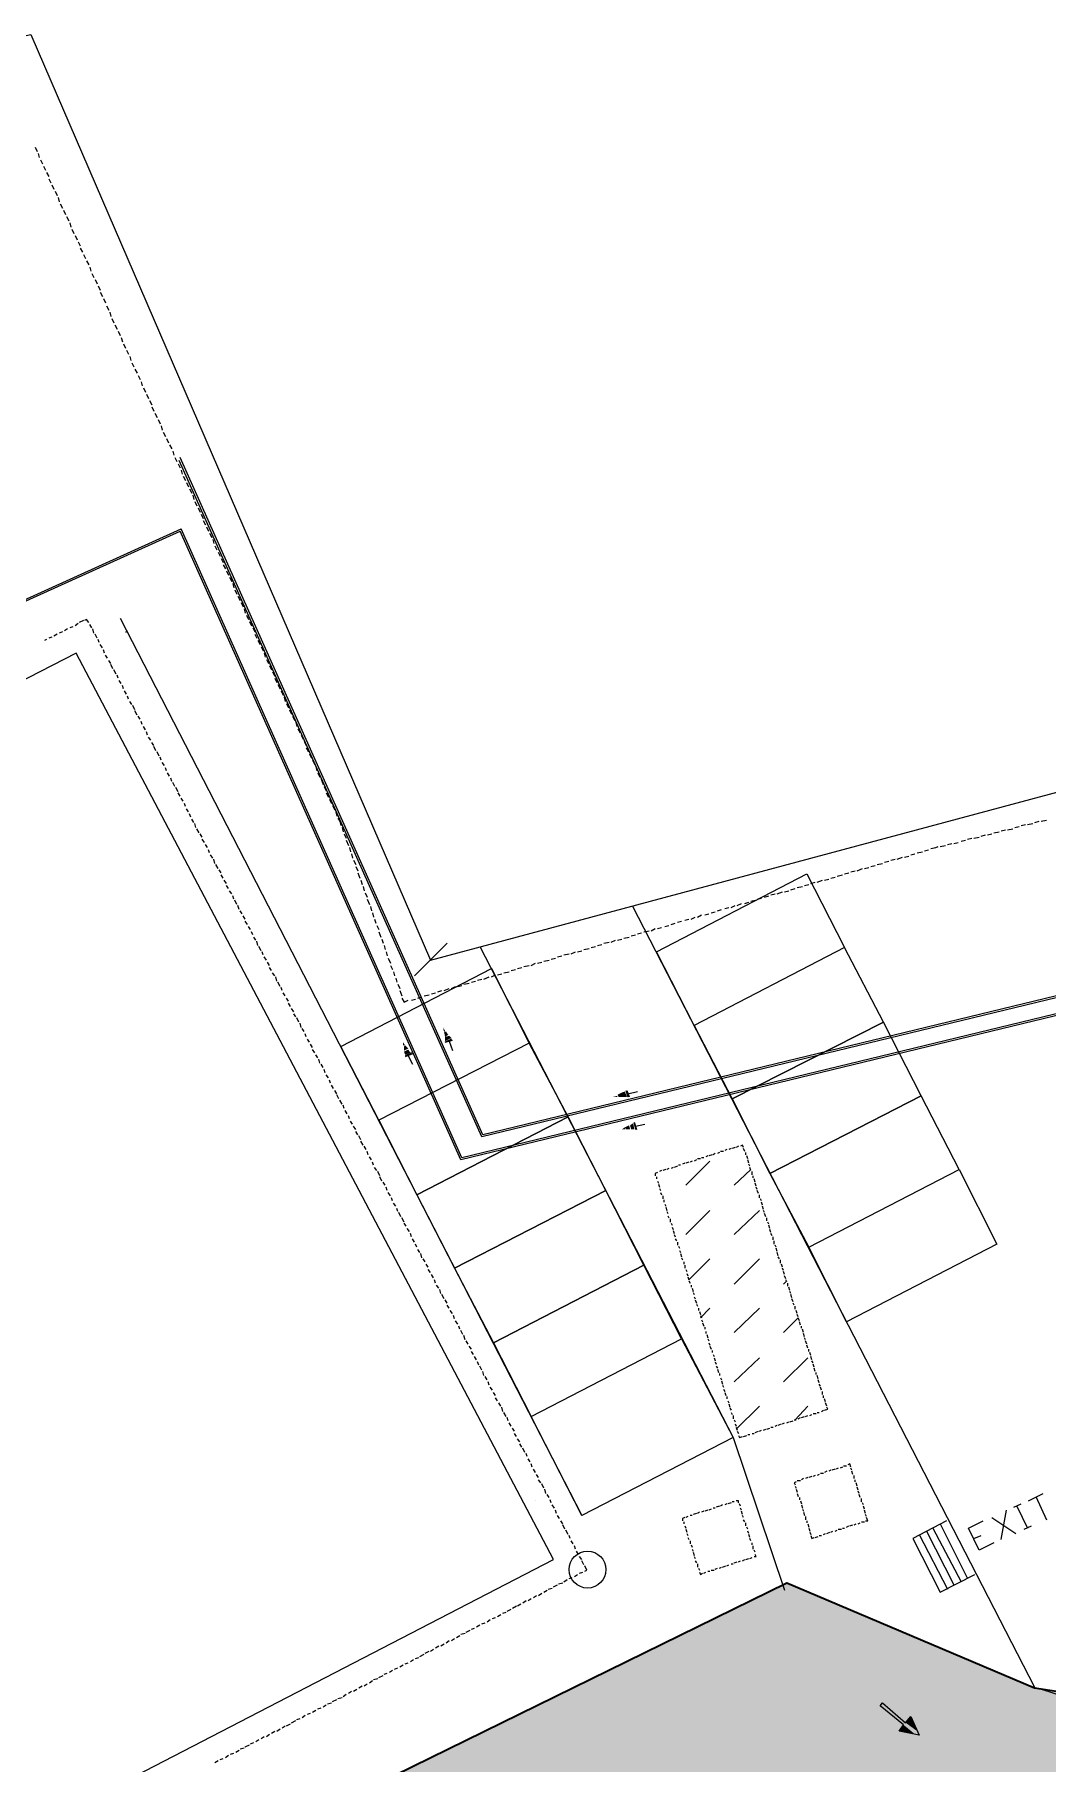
# Model space of a CAD drawing. Header units: inches. Extents: x 1969 to 240164, y 1364 to 46451.
# Drawn here: x 35956 to 39240, y 27444 to 33048 of the extents above; entities that cross this region are included whole.
import ezdxf

# ---------------------------------------------------------------- set-up
doc = ezdxf.new("R2010")
doc.units = ezdxf.units.IN
doc.header["$MEASUREMENT"] = 0
for name, color, linetype in [('PDF_0', 7, 'Continuous'), ('PDF_BH-WASTE', 7, 'Continuous'), ('PDF_BH_Soil', 7, 'Continuous'), ('PDF_BH_Waste', 7, 'Continuous'), ('PDF_BOUNDARY', 7, 'Continuous'), ('PDF_cars', 7, 'Continuous'), ('PDF_foot path', 7, 'Continuous'), ('PDF_HAT', 7, 'Continuous'), ('PDF_PAVING', 7, 'Continuous'), ('PDF_ROAD', 7, 'Continuous'), ('PDF_TEXT2', 7, 'Continuous'), ('PDF_THIN-1', 7, 'Continuous'), ('PDF_TXT', 7, 'Continuous'), ('PDF_Wall', 7, 'Continuous')]:
    doc.layers.add(name, color=color, linetype=linetype)

msp = doc.modelspace()

# ---------------------------------------------------------------- hatches: boundary and pattern name
at = {"true_color": 0xfecc66}
h = msp.add_hatch(color=31, dxfattribs=at)
h.dxf.hatch_style = 1
h.paths.add_polyline_path([(40008.3, 27445.2), (39953.1, 27576.4), (40565.8, 27834.4), (40621, 27703.3)])
h.paths.add_polyline_path([(40577.6, 27598.8), (40632.8, 27467.6), (40233.2, 27299.2), (40178, 27430.4)])
edge = h.paths.add_edge_path()
edge.add_line((23706.6, 23889.3), (23706.6, 23685.7))
edge.add_line((23706.6, 23685.7), (21592.3, 23685.7))
edge.add_arc((21564.1, 23607.1), 83.5, 70.25, 109.75)
edge.add_line((21535.9, 23685.7), (21474.3, 23685.7))
edge.add_line((21474.3, 23685.7), (21474.3, 23889.3))
edge.add_line((21474.3, 23889.3), (23706.6, 23889.3))
h.paths.add_polyline_path([(40196.6, 27136.6), (40128.6, 27004), (40083.8, 26760.5), (40108.3, 26579.1), (40179.2, 26411.1), (44054.9, 22879.7), (47494.3, 21707.1), (47774.4, 21648.7), (48167.3, 21655.3), (48593.7, 21785.4), (48790.3, 21898.1), (49229.2, 22267.9), (50678.1, 23493.2), (50859.2, 23699.7), (50983, 23900), (51090.8, 24169.8), (51148, 24487.9), (51993.8, 24488.6), (52290.4, 24048.9), (50849.8, 22717.9), (50714.5, 22526.6), (50622.5, 22254.5), (50606.5, 21925.5), (50606.5, 20998.1), (50696.2, 20675.3), (50766.7, 20544.7), (50964.4, 20319.7), (51058.4, 20250.3), (51196.7, 20206.5), (51389.7, 20233.1), (51523.7, 20325.3), (51622.3, 20503.8), (51622.3, 20773.7), (53221, 20773.7), (53221, 20166.3), (53323.2, 20166.3), (53323.2, 19249.4), (51850.7, 19249.4), (48876.6, 20483.8), (45963.5, 21489.1), (43693.6, 22262.7), (41571.7, 24195.4), (39950.9, 25674.8), (39044.1, 26554.3), (38079.5, 27215.6), (35857, 26162.3), (34994.2, 24093.5), (32860.7, 23926.1), (31214.3, 23858), (28068.1, 23728.3), (26623.6, 23670.7), (26125.1, 23748.9), (24768.5, 23544.4), (23827.6, 23544.4), (23273.3, 23447.3), (21482.5, 23346.7), (20701.9, 23346.7), (19975.8, 23179.6), (18647.9, 23098.7), (18526, 23021.2), (18458.9, 22934.2), (16811.9, 22382), (14065.1, 22382), (10291.7, 22150.2), (10399.9, 23009.2), (14054.9, 23234.2), (16268.8, 23125.1), (16401.4, 23136.9), (16539.8, 23172.8), (17389.5, 23514.9), (18148.7, 23728.4), (18898.7, 23820.5), (19842.9, 23871.6), (20739.4, 24014.8), (22123.3, 24079.5), (22770.9, 24079.5), (23779.9, 24246.6), (24703.7, 24246.6), (25375.2, 24342), (26135.3, 24457.9), (26581.9, 24376.1), (27205.7, 24393.1), (34200.4, 24679.5), (34926.4, 26329.3), (38395.3, 28029.7), (39197.5, 27689.4), (39688.1, 27614.9), (39863, 27631.6), (40107.6, 27695.3), (40153.2, 27713), (40296.7, 27791.6), (40552.7, 27873.4), (40725.6, 27893.1), (40799.6, 27443.2), (40565.9, 27413.6), (40402.5, 27338.4), (40299.1, 27258.4)])

# ---------------------------------------------------------------- linework, layer by layer
at = {"lineweight": 35}
msp.add_lwpolyline([(34926.4, 26329.3), (38395.3, 28029.7), (39197.5, 27689.4), (39688.1, 27614.9), (39863, 27631.6), (40107.6, 27695.3), (40153.2, 27713), (40296.7, 27791.6), (40552.7, 27873.4), (40725.6, 27893.1), (40799.6, 27443.2), (40565.9, 27413.6), (40402.5, 27338.4), (40299.1, 27258.4), (40196.6, 27136.6), (40128.6, 27004), (40083.8, 26760.5), (40108.3, 26579.1), (40179.2, 26411.1), (44054.9, 22879.7)], dxfattribs=at)
msp.add_lwpolyline([(34927.9, 26328.9), (38396.8, 28029.4), (39199.1, 27689), (39689.6, 27614.6), (39864.6, 27631.2), (40109.1, 27695), (40154.8, 27712.6), (40298.3, 27791.3), (40554.2, 27873), (40727.2, 27892.8), (40801.1, 27442.8), (40567.5, 27413.3), (40404, 27338.1), (40300.6, 27258.1), (40198.1, 27136.3), (40130.2, 27003.6), (40085.3, 26760.1), (40109.8, 26578.8), (40180.8, 26410.7), (44056.5, 22879.3)])
at = {"layer": 'PDF_0', "lineweight": 0}
for points in [[(36250.5, 31111.4), (36253.9, 31111.4)], [(37102.7, 30364.9), (37102.7, 30364.9)], [(36570.9, 30133.1), (36570.9, 30133.1)], [(37187.9, 29996.7), (37293.6, 30102.4)], [(37307.2, 29792.2), (37286.8, 29782), (37310.6, 29788.8)], [(37300.4, 29785.4), (37310.6, 29754.7)], [(37177.7, 29747.9), (37157.2, 29737.6)], [(37181.1, 29744.5), (37157.2, 29734.2)], [(37167.5, 29737.6), (37181.1, 29710.4)], [(37873.1, 29625.2), (37879.9, 29604.7)], [(37876.5, 29625.2), (37883.3, 29604.7)], [(37879.9, 29614.9), (37910.6, 29621.8)], [(37900.3, 29522.9), (37907.2, 29499)], [(37900.3, 29519.5), (37903.7, 29499)], [(37903.7, 29509.3), (37934.4, 29516.1)]]:
    msp.add_lwpolyline(points, dxfattribs=at)
at = {"layer": 'PDF_0', "transparency": 33554559}
for points in [[(37280, 29829.7), (37286.8, 29819.5), (37283.4, 29816)], [(37290.2, 29816), (37283.4, 29816), (37297, 29805.8)], [(37283.4, 29816), (37297, 29805.8), (37286.8, 29799)], [(37150.4, 29782), (37157.2, 29771.7), (37150.4, 29771.7)], [(37157.2, 29771.7), (37153.8, 29768.3), (37167.5, 29761.5)], [(37153.8, 29768.3), (37167.5, 29761.5), (37153.8, 29754.7)], [(37167.5, 29758.1), (37153.8, 29751.3), (37174.3, 29747.9)], [(37300.4, 29802.4), (37286.8, 29799), (37307.2, 29795.6)], [(37286.8, 29799), (37307.2, 29795.6), (37286.8, 29785.4)], [(37153.8, 29751.3), (37174.3, 29747.9), (37157.2, 29741.1)], [(37832.2, 29604.7), (37845.8, 29608.1), (37845.8, 29604.7)], [(37845.8, 29611.5), (37849.2, 29604.7), (37859.4, 29618.3)], [(37849.2, 29604.7), (37859.4, 29618.3), (37862.8, 29604.7)], [(37859.4, 29618.3), (37862.8, 29604.7), (37869.7, 29621.8)], [(37862.8, 29604.7), (37869.7, 29621.8), (37876.5, 29604.7)], [(37859.4, 29499), (37869.7, 29505.9), (37869.7, 29499)], [(37869.7, 29505.9), (37873.1, 29499), (37883.3, 29512.7)], [(37873.1, 29499), (37883.3, 29512.7), (37886.7, 29499)], [(37886.7, 29512.7), (37890.1, 29499), (37896.9, 29519.5)], [(37890.1, 29499), (37896.9, 29519.5), (37900.3, 29499)]]:
    msp.add_solid(points, dxfattribs=at)
at = {"layer": 'PDF_BH-WASTE', "lineweight": 0}
for points in [[(52060.1, 31114.8), (44421.2, 31114.8), (37337.9, 29400.2), (36427.8, 31438.6)], [(52063.5, 31121.6), (44421.2, 31121.6), (37341.3, 29407), (36431.2, 31445.4)]]:
    msp.add_lwpolyline(points, dxfattribs=at)
at = {"layer": 'PDF_BH_Soil', "lineweight": 0}
for points in [[(52128.3, 31172.7), (44421.2, 31172.7), (37406.1, 29475.2), (36424.4, 31667)], [(52128.3, 31179.5), (44421.2, 31179.5), (37409.5, 29482), (36427.8, 31677.2)]]:
    msp.add_lwpolyline(points, dxfattribs=at)
at = {"layer": 'PDF_BH_Waste', "lineweight": 0}
for points in [[(33796.2, 30252.4), (36431.2, 31445.4)], [(33796.2, 30249), (36427.8, 31438.6)]]:
    msp.add_lwpolyline(points, dxfattribs=at)
at = {"layer": 'PDF_BOUNDARY', "lineweight": 0}
msp.add_lwpolyline([(33138.4, 27702.6), (32933.8, 28166.2), (30622.7, 31922.6), (32586.2, 32324.9), (35943.7, 33047.5), (37239, 30047.8), (40242.1, 30852.3), (44186, 31748.8), (49394.5, 31847.6)], dxfattribs=at)
at = {"layer": 'PDF_cars', "lineweight": 0}
for points in [[(38830.9, 29608.1), (38708.2, 29846.7), (38582.1, 30088.7), (38094.6, 29836.5), (37971.9, 30075.1), (38459.4, 30327.4), (38582.1, 30088.7), (38094.6, 29836.5), (38217.3, 29597.9), (38708.2, 29846.7), (38217.3, 29597.9), (38340.1, 29355.9), (38466.2, 29117.3), (38953.6, 29369.5), (39076.3, 29127.5), (38588.9, 28875.2), (38466.2, 29117.3), (38953.6, 29369.5)], [(37317.4, 29049.1), (37808.3, 29301.3), (37685.6, 29539.9), (37559.5, 29778.6), (37072, 29529.7), (36949.3, 29768.3), (37436.8, 30020.6), (37559.5, 29778.6), (37072, 29529.7), (37194.7, 29287.7), (37317.4, 29049.1), (37443.6, 28807.1), (37566.3, 28568.5), (38053.7, 28820.7), (38220.8, 28500.3), (37729.9, 28248), (37566.3, 28568.5), (38053.7, 28820.7), (37931, 29059.3), (37443.6, 28807.1), (37931, 29059.3), (37808.3, 29301.3)], [(38830.9, 29608.1), (38340.1, 29355.9)], [(37194.7, 29287.7), (37685.6, 29539.9)]]:
    msp.add_lwpolyline(points, close=True, dxfattribs=at)
at = {"layer": 'PDF_foot path', "lineweight": 0}
for points in [[(39178.6, 28295.8), (39226.3, 28319.6)], [(39202.5, 28309.4), (39236.6, 28234.4)], [(39059.3, 28241.2), (39137.7, 28190.1)], [(39090, 28169.6), (39107, 28265.1)], [(39130.9, 28275.3), (39154.7, 28285.5)], [(39141.1, 28278.7), (39175.2, 28207.1)], [(39066.1, 28159.4), (39018.4, 28135.6), (38984.3, 28207.1), (39032, 28231)], [(39165, 28203.7), (39188.8, 28214)], [(39001.3, 28173.1), (39025.2, 28183.3)]]:
    msp.add_lwpolyline(points, dxfattribs=at)
msp.add_arc((39650.7, 28951.9), 1337.9, 251.2023, 292.132, dxfattribs=at)
at = {"layer": 'PDF_HAT', "lineweight": 0}
msp.add_lwpolyline([(35326.8, 30647.8), (32739.5, 29308.2), (34249.6, 26352.8), (37637.9, 28104.9), (36090.3, 31043.2), (35466.5, 30722.8)], dxfattribs=at)
at = {"layer": 'PDF_PAVING', "lineweight": 0}
for points in [[(36233.5, 31155.7), (37729.9, 28248)], [(38220.8, 28500.3), (38387.8, 28006)]]:
    msp.add_lwpolyline(points, dxfattribs=at)
at = {"layer": 'PDF_ROAD', "lineweight": 0}
for points in [[(37893.5, 30225.1), (39199.1, 27689)], [(37399.3, 30092.2), (38220.8, 28500.3)], [(38912.7, 28231), (38803.6, 28173.1), (38892.3, 27999.2), (39004.8, 28057.2)], [(38824.1, 28186.7), (38916.1, 28009.4)], [(38848, 28196.9), (38936.6, 28023.1)], [(38868.4, 28207.1), (38960.4, 28033.3)], [(38892.3, 28220.8), (38980.9, 28043.5)]]:
    msp.add_lwpolyline(points, dxfattribs=at)
at = {"layer": 'PDF_TEXT2', "lineweight": 0}
for points in [[(35957.4, 32682.8), (35964.2, 32669.1)], [(35967.6, 32662.3), (35971, 32648.7)], [(35974.4, 32641.9), (35981.2, 32628.2)], [(35984.6, 32621.4), (35991.5, 32607.8)], [(35994.9, 32601), (36001.7, 32587.3)], [(36001.7, 32580.5), (36008.5, 32566.9)], [(36011.9, 32560.1), (36018.7, 32546.4)], [(36022.1, 32539.6), (36029, 32526)], [(36032.4, 32519.2), (36035.8, 32505.5)], [(36039.2, 32498.7), (36046, 32485.1)], [(36049.4, 32478.3), (36056.2, 32464.6)], [(36059.6, 32457.8), (36066.4, 32444.2)], [(36069.9, 32437.3), (36073.3, 32423.7)], [(36076.7, 32416.9), (36083.5, 32403.3)], [(36086.9, 32396.4), (36093.7, 32382.8)], [(36097.1, 32376), (36103.9, 32362.4)], [(36103.9, 32355.5), (36110.8, 32341.9)], [(36114.2, 32335.1), (36121, 32321.5)], [(36124.4, 32314.6), (36131.2, 32301)], [(36134.6, 32294.2), (36138, 32280.5)], [(36141.4, 32273.7), (36148.3, 32260.1)], [(36151.7, 32253.3), (36158.5, 32239.6)], [(36161.9, 32232.8), (36168.7, 32219.2)], [(36168.7, 32212.4), (36175.5, 32198.7)], [(36178.9, 32191.9), (36185.8, 32178.3)], [(36189.2, 32168.1), (36196, 32154.4)], [(36199.4, 32147.6), (36202.8, 32134)], [(36206.2, 32127.2), (36213, 32113.5)], [(36216.4, 32106.7), (36223.3, 32093.1)], [(36226.7, 32086.3), (36233.5, 32072.6)], [(36236.9, 32065.8), (36240.3, 32052.2)], [(36243.7, 32045.3), (36250.5, 32031.7)], [(36253.9, 32024.9), (36260.7, 32011.3)], [(36264.2, 32004.4), (36267.6, 31990.8)], [(36271, 31984), (36277.8, 31970.4)], [(36281.2, 31963.5), (36288, 31949.9)], [(36291.4, 31943.1), (36298.2, 31929.5)], [(36301.7, 31922.6), (36305.1, 31909)], [(36308.5, 31902.2), (36315.3, 31888.5)], [(36318.7, 31881.7), (36325.5, 31868.1)], [(36328.9, 31861.3), (36335.7, 31847.6)], [(36335.7, 31840.8), (36342.6, 31827.2)], [(36346, 31820.4), (36352.8, 31806.7)], [(36356.2, 31799.9), (36363, 31786.3)], [(36366.4, 31779.5), (36369.8, 31765.8)], [(36373.2, 31759), (36380.1, 31745.4)], [(36383.5, 31738.6), (36390.3, 31724.9)], [(36393.7, 31718.1), (36400.5, 31704.5)], [(36403.9, 31697.7), (36407.3, 31684)], [(36410.7, 31677.2), (36417.5, 31663.6)], [(36421, 31656.8), (36427.8, 31643.1)], [(36431.2, 31636.3), (36434.6, 31622.7)], [(36438, 31615.8), (36444.8, 31602.2)], [(36448.2, 31595.4), (36455, 31581.8)], [(36458.5, 31574.9), (36465.3, 31561.3)], [(36468.7, 31554.5), (36472.1, 31540.9)], [(36475.5, 31534), (36482.3, 31520.4)], [(36485.7, 31513.6), (36492.5, 31500)], [(36495.9, 31493.1), (36502.8, 31479.5)], [(36502.8, 31472.7), (36509.6, 31459)], [(36513, 31452.2), (36519.8, 31438.6)], [(36523.2, 31431.8), (36530, 31418.1)], [(36533.4, 31411.3), (36536.9, 31397.7)], [(36540.3, 31390.9), (36547.1, 31377.2)], [(36550.5, 31370.4), (36557.3, 31356.8)], [(36560.7, 31350), (36567.5, 31336.3)], [(36567.5, 31329.5), (36574.3, 31315.9)], [(36577.8, 31309.1), (36584.6, 31295.4)], [(36588, 31288.6), (36594.8, 31275)], [(36598.2, 31268.2), (36601.6, 31254.5)], [(36605, 31247.7), (36611.8, 31234.1)], [(36615.3, 31227.3), (36622.1, 31213.6)], [(36625.5, 31206.8), (36632.3, 31193.2)], [(36635.7, 31186.4), (36639.1, 31172.7)], [(36642.5, 31165.9), (36649.3, 31152.3)], [(36652.7, 31145.4), (36659.6, 31131.8)], [(36663, 31125), (36669.8, 31111.4)], [(36669.8, 31104.5), (36676.6, 31090.9)], [(36680, 31084.1), (36686.8, 31070.5)], [(36690.2, 31063.6), (36697.1, 31050)], [(36700.5, 31043.2), (36703.9, 31029.6)], [(36707.3, 31022.7), (36714.1, 31009.1)], [(36717.5, 31002.3), (36724.3, 30988.6)], [(36727.7, 30981.8), (36734.6, 30968.2)], [(36734.6, 30961.4), (36741.4, 30947.7)], [(36744.8, 30940.9), (36751.6, 30927.3)], [(36755, 30920.5), (36761.8, 30906.8)], [(36765.2, 30900), (36768.6, 30886.4)], [(36772.1, 30879.6), (36778.9, 30865.9)], [(36782.3, 30859.1), (36789.1, 30845.5)], [(36792.5, 30838.7), (36799.3, 30825)], [(36802.7, 30818.2), (36806.1, 30804.6)], [(36809.5, 30797.8), (36816.4, 30784.1)], [(36819.8, 30777.3), (36826.6, 30763.7)], [(36830, 30756.9), (36836.8, 30743.2)], [(36836.8, 30736.4), (36843.6, 30722.8)], [(36847, 30715.9), (36853.9, 30702.3)], [(36857.3, 30695.5), (36864.1, 30681.9)], [(36867.5, 30675), (36870.9, 30661.4)], [(36874.3, 30654.6), (36881.1, 30641)], [(36884.5, 30634.1), (36891.4, 30617.1)], [(36894.8, 30610.3), (36901.6, 30596.6)], [(36901.6, 30589.8), (36908.4, 30576.2)], [(36911.8, 30569.4), (36918.6, 30555.7)], [(36922, 30548.9), (36928.9, 30535.3)], [(36932.3, 30528.5), (36935.7, 30514.8)], [(36939.1, 30508), (36945.9, 30497.8), (36949.3, 30484.2)], [(39154.7, 30484.2), (39168.4, 30487.6)], [(39175.2, 30487.6), (39192.2, 30491)], [(39199.1, 30494.4), (39212.7, 30497.8)], [(39219.5, 30497.8), (39236.6, 30501.2)], [(36952.7, 30477.3), (36956.1, 30463.7)], [(36959.5, 30456.9), (36966.3, 30443.3)], [(36966.3, 30436.4), (36973.2, 30419.4)], [(38916.1, 30422.8), (38929.8, 30426.2)], [(38936.6, 30426.2), (38950.2, 30429.6)], [(38960.4, 30433), (38974.1, 30436.4)], [(38980.9, 30439.8), (38994.5, 30443.3)], [(39001.3, 30443.3), (39018.4, 30446.7)], [(39025.2, 30450.1), (39038.8, 30453.5)], [(39045.7, 30453.5), (39059.3, 30456.9)], [(39066.1, 30460.3), (39083.2, 30463.7)], [(39090, 30467.1), (39103.6, 30470.5)], [(39110.4, 30470.5), (39127.5, 30473.9)], [(39134.3, 30477.3), (39147.9, 30480.7)], [(36976.6, 30412.6), (36980, 30398.9)], [(36983.4, 30392.1), (36986.8, 30378.5)], [(36990.2, 30371.7), (36997, 30358)], [(38732.1, 30371.7), (38745.7, 30375.1)], [(38752.5, 30375.1), (38769.6, 30381.9)], [(38776.4, 30381.9), (38790, 30385.3)], [(38796.8, 30388.7), (38810.5, 30392.1)], [(38817.3, 30395.5), (38834.3, 30398.9)], [(38841.1, 30402.3), (38854.8, 30405.8)], [(38861.6, 30409.2), (38878.6, 30412.6), (38885.5, 30416)], [(38892.3, 30416), (38909.3, 30419.4)], [(36997, 30351.2), (37003.8, 30337.6)], [(37003.8, 30330.8), (37010.7, 30313.7)], [(38537.8, 30313.7), (38551.4, 30317.1)], [(38558.2, 30320.5), (38575.3, 30323.9)], [(38582.1, 30327.4), (38595.7, 30330.8)], [(38602.5, 30334.2), (38616.2, 30337.6)], [(38623, 30337.6), (38640, 30344.4)], [(38646.8, 30344.4), (38660.5, 30347.8)], [(38667.3, 30351.2), (38680.9, 30354.6)], [(38687.7, 30358), (38704.8, 30361.4)], [(38711.6, 30364.9), (38725.2, 30368.3)], [(37014.1, 30306.9), (37017.5, 30293.3)], [(37020.9, 30286.5), (37024.3, 30272.8)], [(37027.7, 30266), (37034.5, 30252.4)], [(38343.5, 30259.2), (38357.1, 30262.6)], [(38363.9, 30262.6), (38381, 30269.4)], [(38387.8, 30269.4), (38401.4, 30272.8)], [(38408.2, 30276.2), (38421.9, 30279.6)], [(38428.7, 30283), (38445.7, 30286.5)], [(38452.5, 30289.9), (38466.2, 30293.3)], [(38473, 30296.7), (38486.6, 30300.1)], [(38493.5, 30300.1), (38510.5, 30306.9)], [(38517.3, 30306.9), (38530.9, 30310.3)], [(37034.5, 30245.5), (37041.3, 30228.5)], [(37044.7, 30221.7), (37048.2, 30208.1)], [(37051.6, 30201.2), (37055, 30187.6)], [(38149.2, 30201.2), (38162.8, 30204.6)], [(38169.6, 30208.1), (38183.3, 30211.5)], [(38193.5, 30214.9), (38207.1, 30218.3)], [(38213.9, 30218.3), (38227.6, 30225.1)], [(38234.4, 30225.1), (38248, 30231.9)], [(38258.3, 30231.9), (38271.9, 30235.3)], [(38278.7, 30238.7), (38292.3, 30242.1)], [(38299.2, 30245.5), (38312.8, 30249)], [(38323, 30252.4), (38336.7, 30255.8)], [(37058.4, 30180.8), (37061.8, 30167.1)], [(37065.2, 30160.3), (37072, 30146.7)], [(37954.9, 30143.3), (37968.5, 30150.1)], [(37975.3, 30150.1), (37989, 30153.5)], [(37999.2, 30156.9), (38012.8, 30160.3)], [(38019.6, 30163.7), (38033.3, 30167.1)], [(38040.1, 30170.6), (38053.7, 30174)], [(38064, 30177.4), (38077.6, 30180.8)], [(38084.4, 30180.8), (38098, 30187.6)], [(38104.9, 30187.6), (38118.5, 30194.4)], [(38128.7, 30194.4), (38142.4, 30197.8)], [(37072, 30139.9), (37078.8, 30122.8)], [(37082.2, 30116), (37085.7, 30102.4)], [(37089.1, 30095.6), (37092.5, 30081.9)], [(37760.6, 30088.7), (37774.2, 30092.2)], [(37781, 30095.6), (37794.7, 30099)], [(37801.5, 30102.4), (37818.5, 30105.8)], [(37825.3, 30105.8), (37839, 30112.6)], [(37845.8, 30112.6), (37859.4, 30116)], [(37866.2, 30119.4), (37883.3, 30122.8)], [(37890.1, 30126.2), (37903.7, 30129.7)], [(37910.6, 30133.1), (37924.2, 30136.5)], [(37931, 30139.9), (37948.1, 30143.3)], [(37095.9, 30075.1), (37099.3, 30061.5)], [(37102.7, 30054.7), (37109.5, 30037.6)], [(37566.3, 30030.8), (37579.9, 30037.6)], [(37586.7, 30037.6), (37600.4, 30041)], [(37607.2, 30044.4), (37624.2, 30047.8)], [(37631, 30051.3), (37644.7, 30054.7)], [(37651.5, 30058.1), (37665.1, 30061.5)], [(37672, 30064.9), (37689, 30068.3)], [(37695.8, 30068.3), (37709.4, 30075.1)], [(37716.3, 30075.1), (37729.9, 30078.5)], [(37736.7, 30081.9), (37753.8, 30085.3)], [(37109.5, 30030.8), (37116.3, 30017.2)], [(37119.7, 30010.3), (37123.2, 29996.7)], [(37126.6, 29989.9), (37130, 29976.3)], [(37372, 29976.3), (37385.6, 29979.7)], [(37392.4, 29983.1), (37406.1, 29986.5)], [(37412.9, 29986.5), (37429.9, 29993.3)], [(37436.8, 29993.3), (37450.4, 30000.1)], [(37457.2, 30000.1), (37470.8, 30003.5)], [(37477.7, 30006.9), (37494.7, 30010.3)], [(37501.5, 30013.8), (37515.2, 30017.2)], [(37522, 30020.6), (37535.6, 30024)], [(37542.4, 30027.4), (37559.5, 30030.8)], [(37133.4, 29969.4), (37140.2, 29955.8)], [(37140.2, 29949), (37147, 29931.9)], [(37147, 29925.1), (37153.8, 29911.5), (37167.5, 29918.3)], [(37177.7, 29918.3), (37191.3, 29921.7)], [(37198.1, 29925.1), (37211.8, 29928.5)], [(37218.6, 29931.9), (37235.6, 29935.4)], [(37242.5, 29938.8), (37256.1, 29942.2)], [(37262.9, 29945.6), (37276.5, 29949)], [(37283.4, 29949), (37300.4, 29955.8)], [(37307.2, 29955.8), (37320.9, 29962.6)], [(37327.7, 29962.6), (37341.3, 29966)], [(37348.1, 29969.4), (37365.2, 29972.9)]]:
    msp.add_lwpolyline(points, dxfattribs=at)
at = {"layer": 'PDF_THIN-1', "lineweight": 0}
for points in [[(38067.4, 29318.4), (38145.8, 29396.8)], [(38224.2, 29318.4), (38278.7, 29369.5)], [(38067.4, 29158.2), (38145.8, 29236.6)], [(38224.2, 29158.2), (38306, 29236.6)], [(38077.6, 29011.6), (38145.8, 29079.8)], [(38224.2, 28998), (38306, 29079.8)], [(38384.4, 28998), (38394.6, 29008.2)], [(38115.1, 28888.9), (38145.8, 28919.6)], [(38224.2, 28841.2), (38306, 28919.6)], [(38384.4, 28841.2), (38432.1, 28888.9)], [(38224.2, 28680.9), (38306, 28759.3)], [(38384.4, 28680.9), (38462.8, 28759.3)], [(38231, 28527.6), (38306, 28602.5)], [(38421.9, 28558.2), (38462.8, 28602.5)]]:
    msp.add_lwpolyline(points, dxfattribs=at)
at = {"layer": 'PDF_TXT', "lineweight": 0}
for points in [[(36127.8, 32618), (36127.8, 32618)], [(36029, 31104.5), (36018.7, 31097.7)], [(36046, 31111.4), (36035.8, 31108)], [(36063, 31121.6), (36052.8, 31114.8)], [(36080.1, 31128.4), (36069.9, 31125)], [(36097.1, 31138.6), (36086.9, 31131.8)], [(36114.2, 31148.9), (36100.5, 31142)], [(36131.2, 31142), (36124.4, 31152.3), (36117.6, 31148.9)], [(36141.4, 31125), (36134.6, 31135.2)], [(36148.3, 31108), (36144.9, 31121.6)], [(36158.5, 31090.9), (36151.7, 31104.5)], [(35994.9, 31087.5), (35988, 31084.1)], [(36011.9, 31094.3), (36001.7, 31090.9)], [(36165.3, 31077.3), (36161.9, 31087.5)], [(36175.5, 31060.2), (36168.7, 31070.5)], [(36182.3, 31043.2), (36178.9, 31053.4)], [(36192.6, 31026.1), (36185.8, 31036.4)], [(36202.8, 31009.1), (36196, 31019.3)], [(36209.6, 30992.1), (36202.8, 31005.7)], [(36219.8, 30975), (36213, 30988.6)], [(36226.7, 30961.4), (36223.3, 30971.6)], [(36236.9, 30944.3), (36230.1, 30954.6)], [(36243.7, 30927.3), (36240.3, 30937.5)], [(36253.9, 30910.2), (36247.1, 30920.5)], [(36260.7, 30893.2), (36257.3, 30903.4)], [(36271, 30876.2), (36264.2, 30886.4)], [(36281.2, 30859.1), (36274.4, 30872.8)], [(36288, 30842.1), (36281.2, 30855.7)], [(36298.2, 30828.4), (36291.4, 30838.7)], [(36305.1, 30811.4), (36301.7, 30821.6)], [(36315.3, 30794.3), (36308.5, 30804.6)], [(36322.1, 30777.3), (36318.7, 30787.5)], [(36332.3, 30760.3), (36325.5, 30770.5)], [(36342.6, 30743.2), (36335.7, 30753.4)], [(36349.4, 30726.2), (36342.6, 30739.8)], [(36359.6, 30709.1), (36352.8, 30722.8)], [(36366.4, 30695.5), (36363, 30705.7)], [(36376.6, 30678.5), (36369.8, 30688.7)], [(36383.5, 30661.4), (36380.1, 30671.6)], [(36393.7, 30644.4), (36386.9, 30654.6)], [(36400.5, 30627.3), (36397.1, 30637.5)], [(36410.7, 30610.3), (36403.9, 30623.9)], [(36421, 30593.2), (36414.1, 30606.9)], [(36427.8, 30579.6), (36421, 30589.8)], [(36438, 30562.6), (36431.2, 30572.8)], [(36444.8, 30545.5), (36441.4, 30555.7)], [(36455, 30528.5), (36448.2, 30538.7)], [(36461.9, 30511.4), (36458.5, 30521.7)], [(36472.1, 30494.4), (36465.3, 30504.6)], [(36478.9, 30477.3), (36475.5, 30491)], [(36489.1, 30460.3), (36482.3, 30473.9)], [(36499.4, 30446.7), (36492.5, 30456.9)], [(36506.2, 30429.6), (36499.4, 30439.8)], [(36516.4, 30412.6), (36509.6, 30422.8)], [(36523.2, 30395.5), (36519.8, 30405.8)], [(36533.4, 30378.5), (36526.6, 30388.7)], [(36540.3, 30361.4), (36536.9, 30375.1)], [(36550.5, 30344.4), (36543.7, 30358)], [(36560.7, 30330.8), (36553.9, 30341)], [(36567.5, 30313.7), (36560.7, 30323.9)], [(36577.8, 30296.7), (36570.9, 30306.9)], [(36584.6, 30279.6), (36577.8, 30289.9)], [(36594.8, 30262.6), (36588, 30272.8)], [(36601.6, 30245.5), (36598.2, 30255.8)], [(36611.8, 30228.5), (36605, 30242.1)], [(36618.7, 30211.5), (36615.3, 30225.1)], [(36628.9, 30197.8), (36622.1, 30208.1)], [(36639.1, 30180.8), (36632.3, 30191)], [(36645.9, 30163.7), (36639.1, 30174)], [(36656.2, 30146.7), (36649.3, 30156.9)], [(36663, 30129.7), (36659.6, 30139.9)], [(36673.2, 30112.6), (36666.4, 30122.8)], [(36680, 30095.6), (36676.6, 30109.2)], [(36690.2, 30078.5), (36683.4, 30092.2)], [(36697.1, 30064.9), (36693.7, 30075.1)], [(36707.3, 30047.8), (36700.5, 30058.1)], [(36717.5, 30030.8), (36710.7, 30041)], [(36724.3, 30013.8), (36717.5, 30024)], [(36734.6, 29996.7), (36727.7, 30006.9)], [(36741.4, 29979.7), (36738, 29993.3)], [(36751.6, 29962.6), (36744.8, 29976.3)], [(36758.4, 29949), (36755, 29959.2)], [(36768.6, 29931.9), (36761.8, 29942.2)], [(36778.9, 29914.9), (36772.1, 29925.1)], [(36785.7, 29897.9), (36778.9, 29908.1)], [(36795.9, 29880.8), (36789.1, 29891)], [(36802.7, 29863.8), (36795.9, 29874)], [(36813, 29846.7), (36806.1, 29860.4)], [(36819.8, 29829.7), (36816.4, 29843.3)], [(36830, 29816), (36823.2, 29826.3)], [(36836.8, 29799), (36833.4, 29809.2)], [(36847, 29782), (36840.2, 29792.2)], [(36857.3, 29764.9), (36850.5, 29775.1)], [(36864.1, 29747.9), (36857.3, 29758.1)], [(36874.3, 29730.8), (36867.5, 29741.1)], [(36881.1, 29713.8), (36877.7, 29727.4)], [(36891.4, 29700.2), (36884.5, 29710.4)], [(36898.2, 29683.1), (36894.8, 29693.3)], [(36908.4, 29666.1), (36901.6, 29676.3)], [(36915.2, 29649), (36911.8, 29659.2)], [(36925.4, 29632), (36918.6, 29642.2)], [(36935.7, 29614.9), (36928.9, 29625.2)], [(36942.5, 29597.9), (36935.7, 29611.5)], [(36952.7, 29580.8), (36945.9, 29594.5)], [(36959.5, 29567.2), (36956.1, 29577.4)], [(36969.8, 29550.2), (36962.9, 29560.4)], [(36976.6, 29533.1), (36973.2, 29543.4)], [(36986.8, 29516.1), (36980, 29526.3)], [(36997, 29499), (36990.2, 29509.3)], [(37003.8, 29482), (36997, 29492.2)], [(37014.1, 29465), (37007.3, 29478.6)], [(37020.9, 29447.9), (37014.1, 29461.5)], [(37031.1, 29434.3), (37024.3, 29444.5)], [(37037.9, 29417.2), (37034.5, 29427.5)], [(38152.6, 29417.2), (38142.4, 29413.8)], [(38162.8, 29420.6), (38156, 29417.2)], [(38176.4, 29424), (38169.6, 29420.6)], [(38190.1, 29427.5), (38179.9, 29427.5)], [(38200.3, 29434.3), (38193.5, 29430.9)], [(38213.9, 29437.7), (38207.1, 29434.3)], [(38227.6, 29441.1), (38217.3, 29437.7)], [(38237.8, 29444.5), (38231, 29441.1)], [(38254.8, 29441.1), (38251.4, 29447.9), (38244.6, 29444.5)], [(38258.3, 29427.5), (38254.8, 29437.7)], [(38261.7, 29417.2), (38261.7, 29424)], [(37048.2, 29400.2), (37041.3, 29410.4)], [(37055, 29383.1), (37051.6, 29393.4)], [(37065.2, 29366.1), (37058.4, 29376.3)], [(37075.4, 29349.1), (37068.6, 29362.7)], [(37989, 29366.1), (37982.1, 29362.7)], [(38002.6, 29369.5), (37992.4, 29366.1)], [(38012.8, 29372.9), (38006, 29369.5)], [(38026.5, 29376.3), (38019.6, 29372.9)], [(38040.1, 29379.7), (38029.9, 29376.3)], [(38050.3, 29383.1), (38043.5, 29383.1)], [(38064, 29390), (38057.1, 29386.6)], [(38077.6, 29393.4), (38067.4, 29390)], [(38087.8, 29396.8), (38081, 29393.4)], [(38101.5, 29400.2), (38094.6, 29396.8)], [(38115.1, 29403.6), (38104.9, 29403.6)], [(38125.3, 29407), (38118.5, 29407)], [(38138.9, 29413.8), (38132.1, 29410.4)], [(38268.5, 29403.6), (38265.1, 29413.8)], [(38271.9, 29390), (38268.5, 29400.2)], [(38275.3, 29379.7), (38271.9, 29386.6)], [(38278.7, 29366.1), (38275.3, 29376.3)], [(38282.1, 29352.5), (38282.1, 29362.7)], [(37082.2, 29332), (37075.4, 29345.6)], [(37092.5, 29318.4), (37085.7, 29328.6)], [(37099.3, 29301.3), (37095.9, 29311.6)], [(37975.3, 29359.3), (37968.5, 29355.9), (37968.5, 29349.1)], [(37971.9, 29345.6), (37971.9, 29338.8)], [(37975.3, 29332), (37978.7, 29325.2)], [(37978.7, 29321.8), (37982.1, 29311.6)], [(37982.1, 29308.2), (37985.6, 29301.3)], [(38285.5, 29342.2), (38285.5, 29349.1)], [(38292.3, 29328.6), (38288.9, 29338.8)], [(38295.7, 29315), (38292.3, 29325.2)], [(38299.2, 29304.7), (38295.7, 29311.6)], [(37109.5, 29284.3), (37102.7, 29294.5)], [(37116.3, 29267.2), (37112.9, 29277.5)], [(37126.6, 29250.2), (37119.7, 29260.4)], [(37985.6, 29294.5), (37989, 29287.7)], [(37992.4, 29284.3), (37992.4, 29274.1)], [(37995.8, 29270.7), (37995.8, 29263.8)], [(37999.2, 29257), (38002.6, 29250.2)], [(38302.6, 29291.1), (38299.2, 29301.3)], [(38306, 29277.5), (38306, 29287.7)], [(38312.8, 29267.2), (38309.4, 29274.1)], [(38316.2, 29253.6), (38312.8, 29263.8)], [(38319.6, 29240), (38316.2, 29250.2)], [(37133.4, 29233.2), (37130, 29243.4)], [(37143.6, 29216.1), (37136.8, 29229.8)], [(37153.8, 29199.1), (37147, 29212.7)], [(37160.6, 29185.4), (37153.8, 29195.7)], [(38002.6, 29246.8), (38006, 29236.6)], [(38006, 29233.2), (38009.4, 29226.3)], [(38009.4, 29219.5), (38012.8, 29212.7)], [(38016.2, 29209.3), (38016.2, 29199.1)], [(38019.6, 29195.7), (38023, 29188.8)], [(38323, 29229.8), (38319.6, 29236.6)], [(38326.4, 29216.1), (38323, 29226.3)], [(38329.8, 29202.5), (38329.8, 29212.7)], [(38336.7, 29192.3), (38333.2, 29199.1)], [(37170.9, 29168.4), (37164.1, 29178.6)], [(37177.7, 29151.4), (37174.3, 29161.6)], [(37187.9, 29134.3), (37181.1, 29144.5)], [(38023, 29182), (38026.5, 29175.2)], [(38026.5, 29171.8), (38029.9, 29161.6)], [(38029.9, 29158.2), (38033.3, 29151.4)], [(38033.3, 29144.5), (38036.7, 29137.7)], [(38340.1, 29178.6), (38336.7, 29188.8)], [(38343.5, 29165), (38340.1, 29175.2)], [(38346.9, 29154.8), (38343.5, 29161.6)], [(38350.3, 29141.1), (38350.3, 29151.4)], [(38353.7, 29127.5), (38353.7, 29137.7)], [(37194.7, 29117.3), (37191.3, 29127.5)], [(37205, 29100.2), (37198.1, 29110.4)], [(37211.8, 29083.2), (37208.4, 29096.8)], [(38040.1, 29134.3), (38040.1, 29124.1)], [(38043.5, 29120.7), (38046.9, 29113.9)], [(38046.9, 29107), (38050.3, 29100.2)], [(38050.3, 29096.8), (38053.7, 29086.6)], [(38053.7, 29083.2), (38057.1, 29076.4)], [(38360.5, 29117.3), (38357.1, 29124.1)], [(38363.9, 29103.6), (38360.5, 29113.9)], [(38367.3, 29090), (38363.9, 29100.2)], [(38370.7, 29079.8), (38367.3, 29086.6)], [(37222, 29069.5), (37215.2, 29079.8)], [(37232.2, 29052.5), (37225.4, 29062.7)], [(37239, 29035.5), (37232.2, 29045.7)], [(37249.3, 29018.4), (37242.5, 29028.6)], [(38060.5, 29069.5), (38060.5, 29062.7)], [(38064, 29059.3), (38064, 29049.1)], [(38067.4, 29045.7), (38070.8, 29038.9)], [(38070.8, 29032), (38074.2, 29025.2)], [(38374.1, 29066.1), (38374.1, 29076.4)], [(38381, 29052.5), (38377.6, 29062.7)], [(38384.4, 29042.3), (38381, 29049.1)], [(38387.8, 29028.6), (38384.4, 29038.9)], [(38391.2, 29015), (38387.8, 29025.2)], [(37256.1, 29001.4), (37252.7, 29011.6)], [(37266.3, 28984.3), (37259.5, 28994.6)], [(37273.1, 28967.3), (37269.7, 28980.9)], [(38074.2, 29021.8), (38077.6, 29011.6)], [(38077.6, 29008.2), (38081, 29001.4)], [(38084.4, 28994.6), (38084.4, 28987.7)], [(38087.8, 28984.3), (38091.2, 28974.1)], [(38091.2, 28970.7), (38094.6, 28963.9)], [(38394.6, 29004.8), (38391.2, 29011.6)], [(38398, 28991.1), (38398, 29001.4)], [(38404.8, 28977.5), (38401.4, 28987.7)], [(38408.2, 28967.3), (38404.8, 28974.1)], [(37283.4, 28950.2), (37276.5, 28963.9)], [(37293.6, 28936.6), (37286.8, 28946.8)], [(37300.4, 28919.6), (37293.6, 28929.8)], [(37310.6, 28902.5), (37303.8, 28912.7)], [(38094.6, 28957.1), (38098, 28950.2)], [(38098, 28946.8), (38101.5, 28936.6)], [(38101.5, 28933.2), (38104.9, 28926.4)], [(38108.3, 28919.6), (38108.3, 28912.7)], [(38411.6, 28953.6), (38408.2, 28963.9)], [(38415.1, 28940), (38411.6, 28950.2)], [(38418.5, 28929.8), (38415.1, 28936.6)], [(38421.9, 28916.1), (38421.9, 28926.4)], [(38428.7, 28902.5), (38425.3, 28912.7)], [(37317.4, 28885.5), (37314, 28895.7)], [(37327.7, 28868.4), (37320.9, 28878.7)], [(37334.5, 28851.4), (37331.1, 28861.6)], [(38111.7, 28909.3), (38115.1, 28899.1)], [(38115.1, 28895.7), (38118.5, 28888.9)], [(38118.5, 28882.1), (38121.9, 28875.2)], [(38121.9, 28871.8), (38125.3, 28861.6)], [(38128.7, 28858.2), (38128.7, 28851.4)], [(38432.1, 28892.3), (38428.7, 28899.1)], [(38435.5, 28878.7), (38432.1, 28888.9)], [(38438.9, 28865), (38435.5, 28875.2)], [(38442.3, 28854.8), (38442.3, 28861.6)], [(37344.7, 28834.3), (37337.9, 28848)], [(37351.5, 28817.3), (37348.1, 28830.9)], [(37361.8, 28803.7), (37354.9, 28813.9)], [(38132.1, 28844.6), (38132.1, 28837.7)], [(38135.5, 28834.3), (38138.9, 28824.1)], [(38138.9, 28820.7), (38142.4, 28813.9)], [(38142.4, 28807.1), (38145.8, 28800.3)], [(38449.1, 28841.2), (38445.7, 28851.4)], [(38452.5, 28827.5), (38449.1, 28837.7)], [(38456, 28817.3), (38452.5, 28824.1)], [(38459.4, 28803.7), (38456, 28813.9)], [(38462.8, 28790), (38459.4, 28800.3)], [(37372, 28786.6), (37365.2, 28796.8)], [(37378.8, 28769.6), (37372, 28779.8)], [(37389, 28752.5), (37382.2, 28762.8)], [(37395.8, 28735.5), (37392.4, 28745.7)], [(38145.8, 28796.8), (38149.2, 28786.6)], [(38152.6, 28783.2), (38152.6, 28776.4)], [(38156, 28769.6), (38159.4, 28762.8)], [(38159.4, 28759.3), (38162.8, 28749.1)], [(38162.8, 28745.7), (38166.2, 28738.9)], [(38466.2, 28779.8), (38466.2, 28786.6)], [(38473, 28766.2), (38469.6, 28776.4)], [(38476.4, 28752.5), (38473, 28762.8)], [(38479.8, 28742.3), (38476.4, 28749.1)], [(37406.1, 28718.4), (37399.3, 28732.1)], [(37412.9, 28701.4), (37409.5, 28715)], [(37423.1, 28687.8), (37416.3, 28698)], [(38166.2, 28732.1), (38169.6, 28725.3)], [(38169.6, 28721.9), (38173, 28711.6)], [(38176.4, 28708.2), (38176.4, 28701.4)], [(38179.9, 28694.6), (38183.3, 28687.8)], [(38483.2, 28728.7), (38479.8, 28738.9)], [(38486.6, 28715), (38483.2, 28725.3)], [(38490, 28704.8), (38490, 28711.6)], [(38496.9, 28691.2), (38493.5, 28701.4)], [(37429.9, 28670.7), (37426.5, 28680.9)], [(37440.2, 28653.7), (37433.3, 28663.9)], [(37450.4, 28636.6), (37443.6, 28646.9)], [(38183.3, 28684.4), (38186.7, 28674.1)], [(38186.7, 28670.7), (38190.1, 28663.9)], [(38190.1, 28657.1), (38193.5, 28650.3)], [(38193.5, 28646.9), (38196.9, 28636.6)], [(38200.3, 28633.2), (38200.3, 28626.4)], [(38500.3, 28677.5), (38496.9, 28687.8)], [(38503.7, 28667.3), (38500.3, 28674.1)], [(38507.1, 28653.7), (38503.7, 28663.9)], [(38510.5, 28640), (38510.5, 28650.3)], [(38513.9, 28629.8), (38513.9, 28636.6)], [(37457.2, 28619.6), (37450.4, 28629.8)], [(37467.4, 28602.5), (37460.6, 28612.8)], [(37474.2, 28585.5), (37470.8, 28599.1)], [(37484.5, 28568.5), (37477.7, 28582.1)], [(38203.7, 28619.6), (38207.1, 28612.8)], [(38207.1, 28609.4), (38210.5, 28599.1)], [(38210.5, 28595.7), (38213.9, 28588.9)], [(38213.9, 28582.1), (38217.3, 28575.3)], [(38479.8, 28578.7), (38490, 28578.7)], [(38493.5, 28582.1), (38500.3, 28582.1)], [(38507.1, 28585.5), (38513.9, 28588.9)], [(38520.7, 28616.2), (38517.3, 28626.4)], [(38517.3, 28588.9), (38527.5, 28592.3), (38524.1, 28599.1)], [(38524.1, 28602.5), (38520.7, 28612.8)], [(37491.3, 28554.8), (37487.9, 28565.1)], [(37501.5, 28537.8), (37494.7, 28548)], [(37511.7, 28520.7), (37504.9, 28531)], [(38220.8, 28571.9), (38220.8, 28561.6)], [(38224.2, 28558.2), (38227.6, 28551.4)], [(38227.6, 28544.6), (38231, 28537.8)], [(38231, 28534.4), (38234.4, 28524.1)], [(38234.4, 28520.7), (38237.8, 28513.9)], [(38292.3, 28517.3), (38302.6, 28520.7)], [(38306, 28520.7), (38312.8, 28524.1)], [(38319.6, 28524.1), (38326.4, 28527.6)], [(38329.8, 28527.6), (38340.1, 28531)], [(38343.5, 28534.4), (38350.3, 28534.4)], [(38357.1, 28537.8), (38363.9, 28541.2)], [(38367.3, 28541.2), (38377.6, 28544.6)], [(38381, 28544.6), (38387.8, 28548)], [(38394.6, 28548), (38401.4, 28551.4)], [(38404.8, 28551.4), (38415.1, 28554.8)], [(38418.5, 28558.2), (38425.3, 28558.2)], [(38432.1, 28561.6), (38438.9, 28565.1)], [(38442.3, 28565.1), (38452.5, 28568.5)], [(38456, 28568.5), (38462.8, 28571.9)], [(38469.6, 28571.9), (38476.4, 28575.3)], [(37518.6, 28503.7), (37511.7, 28513.9)], [(37528.8, 28486.7), (37522, 28496.9)], [(37535.6, 28469.6), (37528.8, 28479.8)], [(37545.8, 28452.6), (37539, 28466.2)], [(38237.8, 28507.1), (38241.2, 28500.3), (38251.4, 28503.7)], [(38254.8, 28503.7), (38265.1, 28507.1)], [(38268.5, 28510.5), (38275.3, 28510.5)], [(38282.1, 28513.9), (38288.9, 28513.9)], [(37552.6, 28438.9), (37549.2, 28449.2)], [(37562.9, 28421.9), (37556.1, 28432.1)], [(37569.7, 28404.8), (37566.3, 28415.1)], [(38588.9, 28408.3), (38578.7, 28408.3)], [(38602.5, 28404.8), (38599.1, 28415.1), (38592.3, 28411.7)], [(37579.9, 28387.8), (37573.1, 28398)], [(37590.1, 28370.8), (37583.3, 28381)], [(37597, 28353.7), (37590.1, 28363.9)], [(38425.3, 28357.1), (38418.5, 28353.7), (38421.9, 28346.9)], [(38438.9, 28360.5), (38428.7, 28360.5)], [(38449.1, 28367.3), (38442.3, 28363.9)], [(38462.8, 28370.8), (38456, 28367.3)], [(38476.4, 28374.2), (38466.2, 28370.8)], [(38486.6, 28377.6), (38479.8, 28374.2)], [(38500.3, 28381), (38493.5, 28377.6)], [(38513.9, 28384.4), (38503.7, 28384.4)], [(38524.1, 28391.2), (38517.3, 28387.8)], [(38537.8, 28394.6), (38530.9, 28391.2)], [(38551.4, 28398), (38541.2, 28394.6)], [(38561.6, 28401.4), (38554.8, 28398)], [(38575.3, 28404.8), (38568.4, 28401.4)], [(38605.9, 28394.6), (38602.5, 28401.4)], [(38609.3, 28381), (38605.9, 28391.2)], [(38612.8, 28367.3), (38612.8, 28377.6)], [(38616.2, 28357.1), (38616.2, 28363.9)], [(38623, 28343.5), (38619.6, 28353.7)], [(37579.9, 28295.8), (37579.9, 28295.8)], [(37607.2, 28336.7), (37600.4, 28350.3)], [(37614, 28319.6), (37610.6, 28333.3)], [(37624.2, 28306), (37617.4, 28316.2)], [(37631, 28288.9), (37627.6, 28299.2)], [(38237.8, 28288.9), (38237.8, 28295.8), (38231, 28295.8)], [(38421.9, 28343.5), (38425.3, 28336.7)], [(38425.3, 28333.3), (38428.7, 28323)], [(38428.7, 28319.6), (38432.1, 28309.4)], [(38435.5, 28306), (38435.5, 28299.2)], [(38438.9, 28295.8), (38442.3, 28285.5)], [(38626.4, 28329.9), (38623, 28340.1)], [(38629.8, 28319.6), (38626.4, 28326.4)], [(38633.2, 28306), (38629.8, 28316.2)], [(38636.6, 28292.4), (38636.6, 28302.6)], [(37641.3, 28271.9), (37634.5, 28282.1)], [(37648.1, 28254.9), (37644.7, 28265.1)], [(37658.3, 28237.8), (37651.5, 28248)], [(38064, 28241.2), (38057.1, 28237.8), (38057.1, 28231)], [(38074.2, 28244.6), (38067.4, 28241.2)], [(38087.8, 28248), (38081, 28248)], [(38101.5, 28254.9), (38091.2, 28251.5)], [(38111.7, 28258.3), (38104.9, 28254.9)], [(38125.3, 28261.7), (38118.5, 28258.3)], [(38138.9, 28265.1), (38128.7, 28261.7)], [(38149.2, 28268.5), (38142.4, 28265.1)], [(38162.8, 28271.9), (38156, 28271.9)], [(38176.4, 28278.7), (38166.2, 28275.3)], [(38186.7, 28282.1), (38179.9, 28278.7)], [(38200.3, 28285.5), (38193.5, 28282.1)], [(38213.9, 28288.9), (38203.7, 28285.5)], [(38224.2, 28292.4), (38217.3, 28292.4)], [(38244.6, 28278.7), (38241.2, 28285.5)], [(38248, 28265.1), (38244.6, 28271.9)], [(38251.4, 28251.5), (38248, 28261.7)], [(38254.8, 28241.2), (38251.4, 28248)], [(38442.3, 28282.1), (38445.7, 28271.9)], [(38445.7, 28268.5), (38449.1, 28261.7)], [(38449.1, 28258.3), (38452.5, 28248)], [(38456, 28244.6), (38456, 28234.4)], [(38643.4, 28282.1), (38640, 28288.9)], [(38646.8, 28268.5), (38643.4, 28278.7)], [(38650.3, 28254.9), (38646.8, 28265.1)], [(38653.7, 28244.6), (38650.3, 28251.5)], [(38650.3, 28231), (38657.1, 28231), (38653.7, 28241.2)], [(37668.5, 28220.8), (37661.7, 28231)], [(37675.4, 28203.7), (37668.5, 28217.4)], [(37685.6, 28186.7), (37678.8, 28200.3)], [(38060.5, 28227.6), (38060.5, 28220.8)], [(38064, 28214), (38067.4, 28207.1)], [(38067.4, 28203.7), (38070.8, 28193.5)], [(38070.8, 28190.1), (38074.2, 28183.3)], [(38258.3, 28227.6), (38254.8, 28234.4)], [(38261.7, 28214), (38261.7, 28224.2)], [(38268.5, 28203.7), (38265.1, 28210.5)], [(38271.9, 28190.1), (38268.5, 28196.9)], [(38275.3, 28176.5), (38271.9, 28186.7)], [(38459.4, 28231), (38459.4, 28224.2)], [(38462.8, 28220.8), (38466.2, 28210.5)], [(38466.2, 28207.1), (38469.6, 28196.9)], [(38469.6, 28193.5), (38473, 28186.7)], [(38513.9, 28186.7), (38520.7, 28190.1)], [(38524.1, 28190.1), (38534.4, 28193.5)], [(38537.8, 28193.5), (38544.6, 28196.9)], [(38551.4, 28196.9), (38558.2, 28200.3)], [(38561.6, 28203.7), (38571.9, 28203.7)], [(38575.3, 28207.1), (38582.1, 28207.1)], [(38588.9, 28210.5), (38595.7, 28214)], [(38599.1, 28214), (38609.3, 28217.4)], [(38612.8, 28217.4), (38619.6, 28220.8)], [(38626.4, 28220.8), (38633.2, 28224.2)], [(38636.6, 28227.6), (38646.8, 28227.6)], [(37692.4, 28173.1), (37689, 28183.3)], [(37702.6, 28156), (37695.8, 28166.2)], [(37709.4, 28139), (37706, 28149.2)], [(37719.7, 28121.9), (37712.9, 28132.1)], [(38074.2, 28176.5), (38077.6, 28169.6)], [(38081, 28166.2), (38081, 28156)], [(38084.4, 28152.6), (38087.8, 28145.8)], [(38087.8, 28139), (38091.2, 28132.1)], [(38091.2, 28128.7), (38094.6, 28118.5)], [(38278.7, 28166.2), (38275.3, 28173.1)], [(38282.1, 28152.6), (38282.1, 28159.4)], [(38285.5, 28139), (38285.5, 28149.2)], [(38292.3, 28128.7), (38288.9, 28135.6)], [(38473, 28183.3), (38476.4, 28173.1), (38483.2, 28176.5)], [(38486.6, 28176.5), (38496.9, 28179.9)], [(38500.3, 28183.3), (38507.1, 28183.3)], [(37729.9, 28104.9), (37723.1, 28115.1)], [(37736.7, 28087.8), (37729.9, 28101.5)], [(37740.1, 28067.4), (37746.9, 28070.8), (37740.1, 28084.4)], [(38094.6, 28115.1), (38098, 28108.3)], [(38098, 28101.5), (38101.5, 28094.7)], [(38104.9, 28091.2), (38104.9, 28081)], [(38108.3, 28077.6), (38111.7, 28070.8)], [(38162.8, 28074.2), (38169.6, 28077.6)], [(38176.4, 28077.6), (38183.3, 28081)], [(38186.7, 28081), (38196.9, 28084.4)], [(38200.3, 28084.4), (38207.1, 28087.8)], [(38213.9, 28091.2), (38220.8, 28091.2)], [(38224.2, 28094.7), (38234.4, 28098.1)], [(38237.8, 28098.1), (38244.6, 28101.5)], [(38251.4, 28101.5), (38258.3, 28104.9)], [(38261.7, 28104.9), (38271.9, 28108.3)], [(38275.3, 28108.3), (38282.1, 28111.7)], [(38288.9, 28115.1), (38295.7, 28115.1), (38292.3, 28121.9)], [(37637.9, 28016.3), (37651.5, 28023.1)], [(37654.9, 28026.5), (37668.5, 28029.9)], [(37672, 28033.3), (37682.2, 28040.1)], [(37689, 28043.5), (37699.2, 28046.9)], [(37706, 28050.3), (37716.3, 28057.2)], [(37723.1, 28060.6), (37733.3, 28064)], [(38111.7, 28064), (38115.1, 28057.2), (38121.9, 28060.6)], [(38125.3, 28060.6), (38132.1, 28064)], [(38138.9, 28067.4), (38145.8, 28067.4)], [(38149.2, 28070.8), (38159.4, 28070.8)], [(37522, 27954.9), (37532.2, 27961.7)], [(37539, 27965.1), (37549.2, 27971.9)], [(37556.1, 27971.9), (37566.3, 27978.8)], [(37573.1, 27982.2), (37583.3, 27989)], [(37590.1, 27989), (37600.4, 27995.8)], [(37607.2, 27999.2), (37617.4, 28006)], [(37620.8, 28009.4), (37634.5, 28012.8)], [(37423.1, 27903.8), (37433.3, 27910.6)], [(37440.2, 27914), (37450.4, 27917.4)], [(37457.2, 27920.8), (37467.4, 27927.6)], [(37474.2, 27931), (37484.5, 27934.4)], [(37487.9, 27937.8), (37501.5, 27944.7)], [(37504.9, 27948.1), (37518.6, 27954.9)], [(37307.2, 27842.4), (37317.4, 27849.2)], [(37324.3, 27852.6), (37334.5, 27859.4)], [(37337.9, 27862.9), (37351.5, 27866.3)], [(37354.9, 27869.7), (37368.6, 27876.5)], [(37372, 27879.9), (37382.2, 27883.3)], [(37389, 27886.7), (37399.3, 27893.5)], [(37406.1, 27896.9), (37416.3, 27900.4)], [(37205, 27791.3), (37218.6, 27798.1)], [(37222, 27801.5), (37235.6, 27808.3)], [(37239, 27808.3), (37249.3, 27815.1)], [(37256.1, 27818.5), (37266.3, 27825.4)], [(37273.1, 27825.4), (37283.4, 27832.2)], [(37290.2, 27835.6), (37300.4, 27842.4)], [(37089.1, 27733.3), (37099.3, 27736.7)], [(37106.1, 27740.1), (37116.3, 27747)], [(37123.2, 27750.4), (37133.4, 27753.8)], [(37140.2, 27757.2), (37150.4, 27764)], [(37157.2, 27767.4), (37167.5, 27770.8)], [(37174.3, 27774.2), (37184.5, 27781)], [(37191.3, 27784.5), (37201.6, 27787.9)], [(36990.2, 27678.8), (37000.4, 27685.6)], [(37007.3, 27689), (37017.5, 27695.8)], [(37024.3, 27695.8), (37034.5, 27702.6)], [(37041.3, 27706.1), (37051.6, 27712.9)], [(37055, 27716.3), (37068.6, 27719.7)], [(37072, 27723.1), (37085.7, 27729.9)], [(36874.3, 27620.8), (36884.5, 27624.2)], [(36891.4, 27627.7), (36901.6, 27634.5)], [(36905, 27637.9), (36918.6, 27641.3)], [(36922, 27644.7), (36935.7, 27651.5)], [(36939.1, 27654.9), (36952.7, 27658.3)], [(36956.1, 27661.7), (36966.3, 27668.6)], [(36973.2, 27672), (36983.4, 27678.8)], [(36772.1, 27566.3), (36785.7, 27573.1)], [(36789.1, 27576.5), (36802.7, 27583.3)], [(36806.1, 27586.8), (36816.4, 27590.2)], [(36823.2, 27593.6), (36833.4, 27600.4)], [(36840.2, 27603.8), (36850.5, 27607.2)], [(36857.3, 27610.6), (36867.5, 27617.4)], [(36656.2, 27508.4), (36666.4, 27511.8)], [(36673.2, 27515.2), (36683.4, 27522)], [(36690.2, 27525.4), (36700.5, 27532.2)], [(36707.3, 27532.2), (36717.5, 27539)], [(36724.3, 27542.4), (36734.6, 27549.3)], [(36741.4, 27549.3), (36751.6, 27556.1)], [(36758.4, 27559.5), (36768.6, 27566.3)], [(36557.3, 27457.2), (36567.5, 27460.6)], [(36574.3, 27464), (36584.6, 27470.9)], [(36591.4, 27474.3), (36601.6, 27477.7)], [(36608.4, 27481.1), (36618.7, 27487.9)], [(36622.1, 27491.3), (36635.7, 27494.7)], [(36639.1, 27498.1), (36652.7, 27504.9)], [(36540.3, 27447), (36550.5, 27453.8)]]:
    msp.add_lwpolyline(points, dxfattribs=at)
at = {"layer": 'PDF_Wall', "lineweight": 0}
msp.add_lwpolyline([(38759.3, 27549.3), (38773, 27569.7), (38698, 27631.1), (38704.8, 27641.3), (38779.8, 27576.5), (38796.8, 27597), (38824.1, 27535.6)], close=True, dxfattribs=at)
msp.add_circle((37748.6, 28072.5), 59.7, dxfattribs=at)
at = {"layer": 'PDF_Wall', "transparency": 33554559}
for points in [[(38701.4, 27634.5), (38810.5, 27539), (38698, 27631.1)], [(38704.8, 27641.3), (38824.1, 27535.6), (38701.4, 27634.5)], [(38824.1, 27535.6), (38701.4, 27634.5), (38810.5, 27539)], [(38817.3, 27549.3), (38704.8, 27641.3), (38824.1, 27535.6)], [(38773, 27569.7), (38810.5, 27539), (38759.3, 27549.3)], [(38796.8, 27597), (38817.3, 27549.3), (38779.8, 27576.5)]]:
    msp.add_solid(points, dxfattribs=at)

doc.saveas('drawing.dxf')
